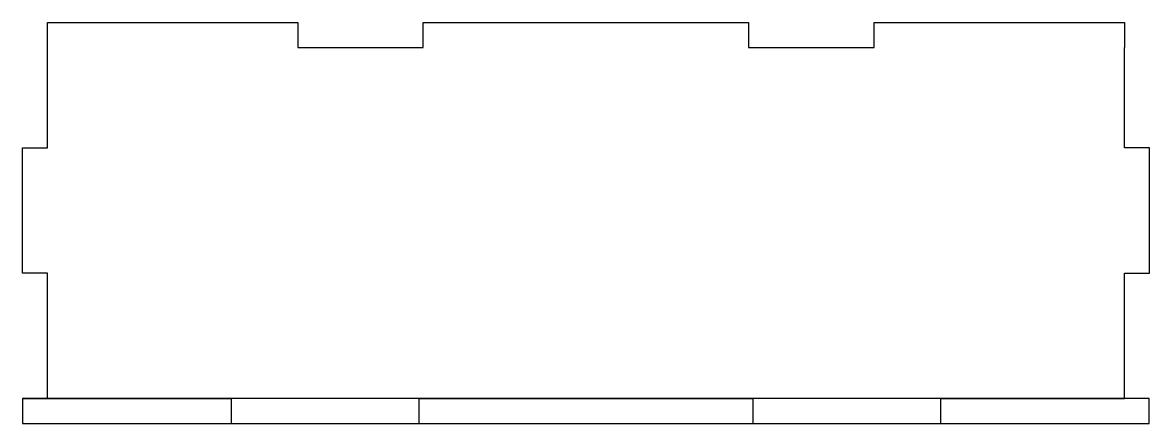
# Model space of a CAD drawing. Header units: millimetres. Extents: x -135 to 135, y 0 to 96.
import ezdxf

# ---------------------------------------------------------------- set-up
doc = ezdxf.new("R2010")
doc.units = ezdxf.units.MM
doc.layers.get('0').update_dxf_attribs({"linetype": 'CONTINUOUS'})

msp = doc.modelspace()

# ---------------------------------------------------------------- linework, layer by layer
for p, q in [((-129, 90), (-129, 96)), ((-129, 96), (-69, 96)), ((-69, 96), (-69, 90)), ((-39, 90), (-39, 96)), ((-39, 96), (38.99, 96)), ((38.99, 96), (38.99, 90)), ((69.04, 90), (69.04, 96)), ((69.04, 96), (129.04, 96)), ((129.04, 96), (129.04, 90)), ((-129, 66), (-129, 90)), ((-69, 90), (-39, 90)), ((38.99, 90), (69.04, 90)), ((129.04, 66), (129.04, 90)), ((-135, 36), (-135, 66)), ((-135, 66), (-129, 66)), ((135.04, 66), (129.04, 66)), ((135.04, 36), (135.04, 66)), ((-129, 36), (-135, 36)), ((-129, 6), (-129, 36)), ((129.04, 6), (129.04, 36)), ((129.04, 36), (135.04, 36)), ((-135, 6), (-85, 6)), ((-129, 6), (-85.16, 6)), ((-85.16, 6), (-85, 6)), ((-85, 6), (-85, 0)), ((-40, 6), (40, 6)), ((-40, 6), (-40, 0)), ((40, 6), (40, 0)), ((135, 6), (85, 6)), ((85, 6), (85, 0)), ((85, 6), (129.04, 6)), ((-85, 0), (-40, 0)), ((40, 0), (85, 0))]:
    msp.add_line(p, q)
msp.add_lwpolyline([(-135, 0), (135, 0), (135, 6), (-135, 6)], close=True)

doc.saveas('drawing.dxf')
